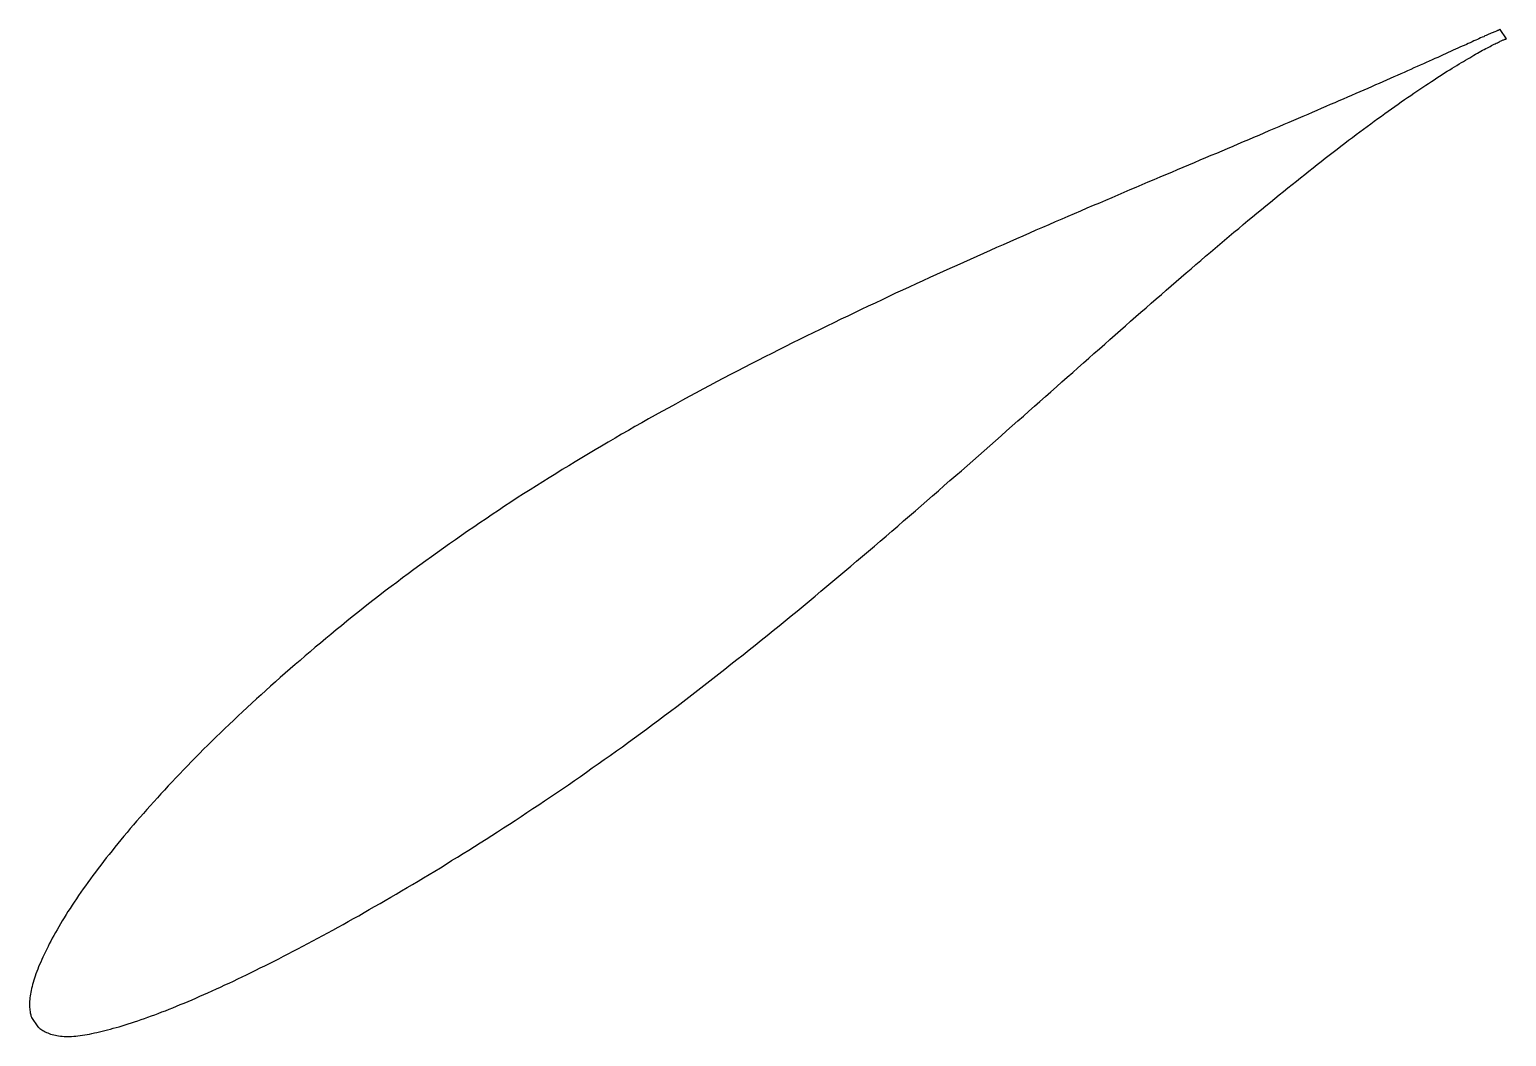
# Model space of a CAD drawing. Header units: metres. Extents: x -33 to 67, y -23 to 46.
import ezdxf

# ---------------------------------------------------------------- set-up
doc = ezdxf.new("R2010")
doc.units = ezdxf.units.M

msp = doc.modelspace()

# ---------------------------------------------------------------- linework, layer by layer
msp.add_lwpolyline([(66.75, 45.52), (66.75, 45.52), (66.74, 45.51), (66.73, 45.51), (66.71, 45.5), (66.69, 45.5), (66.67, 45.49), (66.64, 45.48), (66.61, 45.46), (66.57, 45.45), (66.53, 45.43), (66.48, 45.41), (66.44, 45.39), (66.38, 45.37), (66.32, 45.34), (66.26, 45.32), (66.2, 45.29), (66.12, 45.26), (66.05, 45.23), (65.97, 45.19), (65.89, 45.15), (65.8, 45.12), (65.71, 45.08), (65.62, 45.03), (65.52, 44.99), (65.41, 44.94), (65.3, 44.89), (65.19, 44.84), (65.08, 44.79), (64.96, 44.74), (64.83, 44.68), (64.71, 44.62), (64.57, 44.57), (64.44, 44.5), (64.3, 44.44), (64.15, 44.38), (64, 44.31), (63.85, 44.24), (63.7, 44.17), (63.54, 44.1), (63.37, 44.02), (63.2, 43.95), (63.03, 43.87), (62.85, 43.79), (62.67, 43.71), (62.49, 43.62), (62.3, 43.54), (62.11, 43.45), (61.91, 43.36), (61.71, 43.27), (61.51, 43.18), (61.3, 43.09), (61.09, 43), (60.87, 42.9), (60.65, 42.8), (60.43, 42.7), (60.2, 42.6), (59.97, 42.5), (59.73, 42.39), (59.5, 42.29), (59.25, 42.18), (59.01, 42.07), (58.76, 41.96), (58.5, 41.85), (58.25, 41.74), (57.98, 41.62), (57.72, 41.51), (57.45, 41.39), (57.18, 41.27), (56.9, 41.15), (56.62, 41.03), (56.34, 40.9), (56.05, 40.78), (55.76, 40.65), (55.47, 40.53), (55.17, 40.4), (54.87, 40.27), (54.56, 40.14), (54.26, 40), (53.94, 39.87), (53.63, 39.73), (53.31, 39.6), (52.99, 39.46), (52.67, 39.32), (52.34, 39.18), (52.01, 39.04), (51.67, 38.9), (51.33, 38.75), (50.99, 38.61), (50.65, 38.46), (50.3, 38.31), (49.95, 38.16), (49.6, 38.01), (49.24, 37.86), (48.88, 37.71), (48.52, 37.55), (48.15, 37.4), (47.79, 37.24), (47.41, 37.08), (47.04, 36.93), (46.66, 36.77), (46.28, 36.61), (45.9, 36.44), (45.52, 36.28), (45.13, 36.12), (44.74, 35.95), (44.35, 35.78), (43.95, 35.62), (43.55, 35.45), (43.15, 35.28), (42.75, 35.11), (42.34, 34.94), (41.93, 34.76), (41.52, 34.59), (41.11, 34.41), (40.7, 34.24), (40.28, 34.06), (39.86, 33.88), (39.44, 33.7), (39.02, 33.52), (38.59, 33.34), (38.16, 33.15), (37.73, 32.97), (37.3, 32.78), (36.87, 32.6), (36.43, 32.41), (36, 32.22), (35.56, 32.03), (35.12, 31.84), (34.68, 31.64), (34.23, 31.45), (33.79, 31.26), (33.34, 31.06), (32.89, 30.86), (32.44, 30.66), (31.99, 30.46), (31.54, 30.26), (31.09, 30.06), (30.63, 29.86), (30.18, 29.65), (29.72, 29.45), (29.26, 29.24), (28.8, 29.04), (28.34, 28.83), (27.88, 28.62), (27.42, 28.41), (26.95, 28.19), (26.49, 27.98), (26.03, 27.76), (25.56, 27.55), (25.09, 27.33), (24.63, 27.11), (24.16, 26.89), (23.69, 26.67), (23.22, 26.45), (22.76, 26.23), (22.29, 26), (21.82, 25.78), (21.35, 25.55), (20.88, 25.32), (20.41, 25.09), (19.94, 24.86), (19.47, 24.63), (19, 24.4), (18.53, 24.17), (18.06, 23.93), (17.59, 23.69), (17.12, 23.46), (16.64, 23.22), (16.18, 22.98), (15.71, 22.74), (15.24, 22.5), (14.77, 22.25), (14.3, 22.01), (13.83, 21.76), (13.36, 21.52), (12.9, 21.27), (12.43, 21.02), (11.96, 20.77), (11.5, 20.52), (11.03, 20.27), (10.57, 20.01), (10.11, 19.76), (9.64, 19.5), (9.18, 19.25), (8.72, 18.99), (8.26, 18.73), (7.8, 18.47), (7.35, 18.21), (6.89, 17.95), (6.44, 17.68), (5.98, 17.42), (5.53, 17.15), (5.08, 16.89), (4.63, 16.62), (4.18, 16.35), (3.73, 16.08), (3.29, 15.81), (2.84, 15.54), (2.4, 15.26), (1.96, 14.99), (1.52, 14.72), (1.08, 14.44), (0.65, 14.16), (0.21, 13.89), (-0.22, 13.61), (-0.65, 13.33), (-1.08, 13.05), (-1.5, 12.76), (-1.93, 12.48), (-2.35, 12.2), (-2.77, 11.91), (-3.19, 11.63), (-3.61, 11.34), (-4.02, 11.06), (-4.43, 10.77), (-4.84, 10.48), (-5.25, 10.19), (-5.66, 9.9), (-6.06, 9.61), (-6.46, 9.32), (-6.86, 9.03), (-7.26, 8.74), (-7.65, 8.45), (-8.04, 8.16), (-8.43, 7.86), (-8.82, 7.57), (-9.21, 7.28), (-9.59, 6.98), (-9.97, 6.69), (-10.35, 6.39), (-10.72, 6.1), (-11.09, 5.8), (-11.46, 5.51), (-11.83, 5.21), (-12.19, 4.91), (-12.56, 4.62), (-12.92, 4.32), (-13.27, 4.03), (-13.63, 3.73), (-13.98, 3.44), (-14.33, 3.14), (-14.68, 2.85), (-15.02, 2.55), (-15.36, 2.26), (-15.7, 1.97), (-16.04, 1.67), (-16.37, 1.38), (-16.7, 1.09), (-17.03, 0.8), (-17.35, 0.5), (-17.67, 0.21), (-17.99, -0.08), (-18.31, -0.37), (-18.62, -0.66), (-18.93, -0.95), (-19.24, -1.23), (-19.54, -1.52), (-19.84, -1.81), (-20.14, -2.09), (-20.44, -2.38), (-20.73, -2.66), (-21.02, -2.95), (-21.3, -3.23), (-21.59, -3.51), (-21.87, -3.79), (-22.15, -4.07), (-22.42, -4.35), (-22.69, -4.63), (-22.96, -4.91), (-23.22, -5.18), (-23.48, -5.46), (-23.74, -5.73), (-24, -6), (-24.25, -6.28), (-24.5, -6.55), (-24.74, -6.81), (-24.98, -7.08), (-25.22, -7.35), (-25.46, -7.61), (-25.69, -7.87), (-25.92, -8.14), (-26.15, -8.4), (-26.37, -8.65), (-26.59, -8.91), (-26.8, -9.17), (-27.02, -9.42), (-27.23, -9.67), (-27.43, -9.92), (-27.63, -10.17), (-27.83, -10.42), (-28.03, -10.67), (-28.22, -10.91), (-28.41, -11.15), (-28.6, -11.39), (-28.78, -11.63), (-28.96, -11.87), (-29.13, -12.1), (-29.3, -12.34), (-29.47, -12.57), (-29.64, -12.8), (-29.8, -13.02), (-29.96, -13.25), (-30.11, -13.47), (-30.26, -13.7), (-30.41, -13.91), (-30.55, -14.13), (-30.69, -14.35), (-30.83, -14.56), (-30.96, -14.77), (-31.09, -14.98), (-31.22, -15.19), (-31.34, -15.39), (-31.46, -15.6), (-31.57, -15.8), (-31.69, -15.99), (-31.79, -16.19), (-31.9, -16.38), (-32, -16.57), (-32.1, -16.76), (-32.19, -16.94), (-32.28, -17.13), (-32.37, -17.31), (-32.46, -17.48), (-32.54, -17.66), (-32.61, -17.83), (-32.69, -18), (-32.76, -18.16), (-32.83, -18.33), (-32.89, -18.49), (-32.95, -18.64), (-33.01, -18.8), (-33.06, -18.95), (-33.11, -19.1), (-33.16, -19.24), (-33.2, -19.39), (-33.24, -19.53), (-33.28, -19.67), (-33.31, -19.8), (-33.34, -19.93), (-33.37, -20.06), (-33.39, -20.19), (-33.41, -20.31), (-33.42, -20.43), (-33.43, -20.55), (-33.44, -20.66), (-33.45, -20.78), (-33.45, -20.88), (-33.45, -20.99), (-33.44, -21.09), (-33.43, -21.19), (-33.42, -21.28), (-33.41, -21.37), (-33.4, -21.45), (-33.38, -21.53), (-33.36, -21.6), (-33.35, -21.66), (-33.33, -21.71), (-33.32, -21.75), (-33.31, -21.78), (-32.88, -22.42), (-32.87, -22.42), (-32.86, -22.43), (-32.83, -22.45), (-32.79, -22.48), (-32.74, -22.52), (-32.68, -22.56), (-32.61, -22.61), (-32.54, -22.66), (-32.46, -22.7), (-32.38, -22.75), (-32.29, -22.79), (-32.2, -22.83), (-32.1, -22.87), (-32.01, -22.9), (-31.9, -22.93), (-31.8, -22.96), (-31.69, -22.99), (-31.58, -23.01), (-31.47, -23.03), (-31.35, -23.04), (-31.23, -23.05), (-31.1, -23.06), (-30.98, -23.07), (-30.85, -23.07), (-30.71, -23.06), (-30.58, -23.06), (-30.44, -23.05), (-30.29, -23.04), (-30.15, -23.02), (-30, -23.01), (-29.85, -22.98), (-29.69, -22.96), (-29.53, -22.93), (-29.37, -22.9), (-29.2, -22.87), (-29.03, -22.83), (-28.86, -22.8), (-28.68, -22.76), (-28.5, -22.71), (-28.32, -22.67), (-28.13, -22.62), (-27.94, -22.57), (-27.75, -22.51), (-27.55, -22.46), (-27.35, -22.4), (-27.14, -22.34), (-26.93, -22.27), (-26.72, -22.21), (-26.51, -22.14), (-26.29, -22.07), (-26.07, -22), (-25.85, -21.92), (-25.62, -21.84), (-25.39, -21.76), (-25.15, -21.67), (-24.92, -21.59), (-24.68, -21.5), (-24.43, -21.4), (-24.19, -21.31), (-23.94, -21.21), (-23.69, -21.11), (-23.43, -21.01), (-23.18, -20.9), (-22.91, -20.79), (-22.65, -20.68), (-22.38, -20.57), (-22.11, -20.45), (-21.84, -20.33), (-21.57, -20.21), (-21.29, -20.09), (-21.01, -19.96), (-20.72, -19.83), (-20.44, -19.7), (-20.15, -19.56), (-19.85, -19.43), (-19.56, -19.29), (-19.26, -19.15), (-18.96, -19), (-18.66, -18.86), (-18.35, -18.71), (-18.04, -18.56), (-17.73, -18.4), (-17.42, -18.25), (-17.1, -18.09), (-16.79, -17.93), (-16.47, -17.77), (-16.14, -17.6), (-15.82, -17.43), (-15.49, -17.26), (-15.16, -17.09), (-14.82, -16.91), (-14.49, -16.74), (-14.15, -16.56), (-13.81, -16.38), (-13.47, -16.19), (-13.13, -16.01), (-12.78, -15.82), (-12.43, -15.63), (-12.08, -15.43), (-11.73, -15.24), (-11.37, -15.04), (-11.02, -14.84), (-10.66, -14.63), (-10.3, -14.43), (-9.94, -14.22), (-9.57, -14.01), (-9.21, -13.8), (-8.84, -13.59), (-8.47, -13.37), (-8.1, -13.15), (-7.73, -12.93), (-7.35, -12.71), (-6.98, -12.49), (-6.6, -12.26), (-6.22, -12.03), (-5.84, -11.8), (-5.46, -11.57), (-5.07, -11.33), (-4.69, -11.09), (-4.3, -10.85), (-3.91, -10.61), (-3.52, -10.37), (-3.13, -10.12), (-2.74, -9.87), (-2.35, -9.63), (-1.95, -9.37), (-1.56, -9.12), (-1.16, -8.86), (-0.76, -8.61), (-0.36, -8.35), (0.04, -8.08), (0.44, -7.82), (0.84, -7.55), (1.24, -7.29), (1.64, -7.02), (2.05, -6.74), (2.45, -6.47), (2.86, -6.19), (3.26, -5.92), (3.67, -5.64), (4.08, -5.35), (4.49, -5.07), (4.89, -4.78), (5.3, -4.5), (5.71, -4.21), (6.12, -3.92), (6.53, -3.62), (6.94, -3.33), (7.35, -3.03), (7.76, -2.73), (8.17, -2.43), (8.58, -2.13), (8.99, -1.82), (9.4, -1.52), (9.82, -1.21), (10.23, -0.9), (10.64, -0.59), (11.05, -0.28), (11.46, 0.04), (11.87, 0.35), (12.29, 0.67), (12.7, 0.99), (13.11, 1.31), (13.52, 1.63), (13.93, 1.95), (14.34, 2.28), (14.75, 2.6), (15.16, 2.93), (15.57, 3.26), (15.98, 3.59), (16.39, 3.92), (16.8, 4.25), (17.21, 4.58), (17.62, 4.91), (18.03, 5.24), (18.44, 5.58), (18.85, 5.91), (19.25, 6.25), (19.66, 6.59), (20.07, 6.93), (20.47, 7.26), (20.88, 7.6), (21.29, 7.94), (21.69, 8.28), (22.09, 8.62), (22.5, 8.96), (22.9, 9.31), (23.3, 9.65), (23.71, 9.99), (24.11, 10.33), (24.51, 10.67), (24.91, 11.02), (25.31, 11.36), (25.71, 11.7), (26.1, 12.05), (26.5, 12.39), (26.9, 12.73), (27.29, 13.08), (27.69, 13.42), (28.08, 13.76), (28.48, 14.1), (28.87, 14.45), (29.26, 14.79), (29.65, 15.13), (30.04, 15.47), (30.43, 15.81), (30.82, 16.15), (31.21, 16.49), (31.59, 16.83), (31.98, 17.17), (32.36, 17.51), (32.74, 17.85), (33.12, 18.18), (33.5, 18.52), (33.88, 18.86), (34.26, 19.19), (34.64, 19.53), (35.02, 19.86), (35.39, 20.19), (35.77, 20.52), (36.14, 20.85), (36.51, 21.18), (36.88, 21.51), (37.25, 21.83), (37.62, 22.16), (37.98, 22.48), (38.35, 22.81), (38.71, 23.13), (39.07, 23.45), (39.44, 23.77), (39.8, 24.09), (40.15, 24.4), (40.51, 24.72), (40.87, 25.03), (41.22, 25.34), (41.57, 25.65), (41.92, 25.96), (42.27, 26.26), (42.62, 26.57), (42.97, 26.87), (43.31, 27.17), (43.66, 27.47), (44, 27.77), (44.34, 28.06), (44.68, 28.36), (45.02, 28.65), (45.35, 28.94), (45.69, 29.22), (46.02, 29.51), (46.35, 29.79), (46.68, 30.07), (47, 30.35), (47.33, 30.63), (47.65, 30.9), (47.97, 31.17), (48.29, 31.44), (48.61, 31.71), (48.93, 31.97), (49.24, 32.24), (49.56, 32.5), (49.87, 32.76), (50.17, 33.01), (50.48, 33.26), (50.79, 33.51), (51.09, 33.76), (51.39, 34.01), (51.69, 34.25), (51.98, 34.49), (52.28, 34.73), (52.57, 34.96), (52.86, 35.19), (53.15, 35.42), (53.43, 35.65), (53.72, 35.88), (54, 36.1), (54.28, 36.32), (54.55, 36.53), (54.83, 36.75), (55.1, 36.96), (55.37, 37.17), (55.64, 37.37), (55.9, 37.57), (56.16, 37.77), (56.42, 37.97), (56.68, 38.16), (56.94, 38.36), (57.19, 38.54), (57.44, 38.73), (57.69, 38.91), (57.93, 39.09), (58.17, 39.27), (58.41, 39.45), (58.65, 39.62), (58.88, 39.79), (59.11, 39.95), (59.34, 40.11), (59.57, 40.27), (59.79, 40.43), (60.01, 40.59), (60.23, 40.74), (60.44, 40.89), (60.66, 41.03), (60.87, 41.18), (61.07, 41.32), (61.27, 41.45), (61.47, 41.59), (61.67, 41.72), (61.87, 41.85), (62.06, 41.97), (62.24, 42.1), (62.43, 42.22), (62.61, 42.33), (62.79, 42.45), (62.96, 42.56), (63.14, 42.67), (63.31, 42.77), (63.47, 42.88), (63.63, 42.98), (63.79, 43.07), (63.95, 43.17), (64.1, 43.26), (64.25, 43.35), (64.39, 43.44), (64.54, 43.52), (64.68, 43.6), (64.81, 43.68), (64.94, 43.76), (65.07, 43.83), (65.19, 43.9), (65.32, 43.97), (65.43, 44.04), (65.55, 44.1), (65.66, 44.16), (65.76, 44.22), (65.87, 44.27), (65.97, 44.32), (66.06, 44.37), (66.15, 44.42), (66.24, 44.47), (66.33, 44.51), (66.41, 44.55), (66.48, 44.59), (66.56, 44.62), (66.62, 44.66), (66.69, 44.69), (66.75, 44.72), (66.81, 44.74), (66.86, 44.77), (66.91, 44.79), (66.95, 44.81), (66.99, 44.82), (67.03, 44.84), (67.06, 44.85), (67.09, 44.86), (67.12, 44.87), (67.14, 44.88), (67.15, 44.89), (67.16, 44.89), (67.17, 44.89), (67.17, 44.89)], close=True)

doc.saveas('drawing.dxf')
